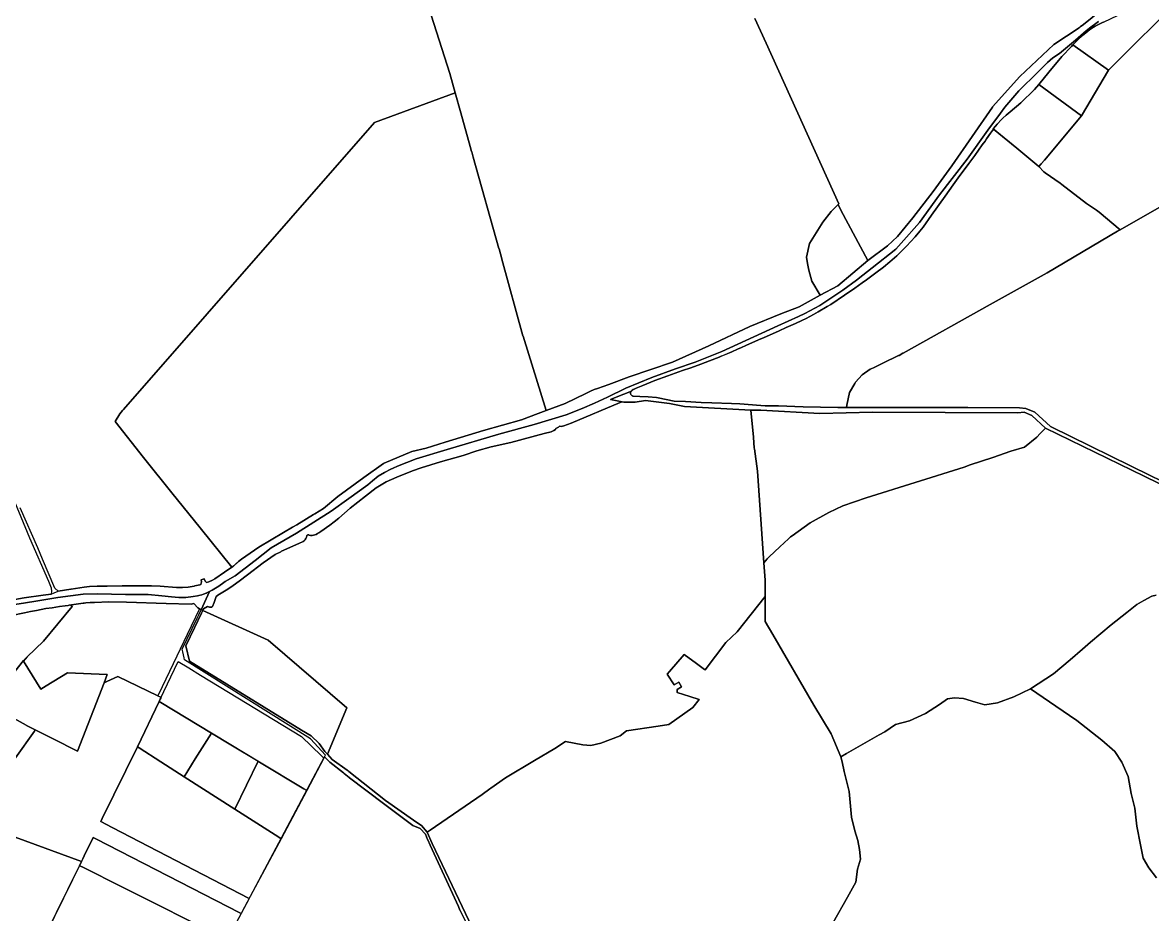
# Model space of a CAD drawing. Header units: metres. Extents: x 3 to 1005126, y 39 to 4383651.
# Drawn here: x 494509 to 495590, y 4370593 to 4371446 of the extents above; entities that cross this region are included whole.
import ezdxf

# ---------------------------------------------------------------- set-up
doc = ezdxf.new("R2010")
doc.units = ezdxf.units.M
doc.header["$MEASUREMENT"] = 0
doc.layers.add('TM_Llucmajor', color=7, linetype='Continuous')

msp = doc.modelspace()

# ---------------------------------------------------------------- linework, layer by layer
at = {"layer": 'TM_Llucmajor', "linetype": 'Continuous', "flags": 128}
for points in [[(494877.4, 4371523.8), (494917.7, 4371397.1), (494922.9, 4371378.4), (494845.7, 4371350.1), (494605.6, 4371075.5), (494605.2, 4371075), (494604.9, 4371074.6), (494602.1, 4371071.4), (494597.7, 4371064.1), (494625, 4371029.7), (494653.2, 4370994.3), (494652.1, 4370995.9), (494679, 4370962.5), (494709.3, 4370924.7), (494702.3, 4370919.9), (494693.1, 4370913.7), (494690.9, 4370912.5), (494687.3, 4370910.9), (494685, 4370910), (494683.9, 4370911.4), (494683, 4370913.5), (494680.1, 4370912.6), (494680.3, 4370910.8), (494679.8, 4370908.3), (494678.8, 4370908), (494674.1, 4370906.8), (494673.3, 4370906.7), (494667.7, 4370905.8), (494662.1, 4370905.4), (494656.4, 4370905.4), (494640.7, 4370906.6), (494632.4, 4370907), (494625.8, 4370907), (494604.4, 4370907), (494590.2, 4370906.7), (494580.7, 4370906.5), (494573.4, 4370906.2), (494568.2, 4370905.7), (494555.7, 4370903.8), (494555.4, 4370903.7), (494543.4, 4370901.8), (494540.2, 4370904.7), (494528.4, 4370932.3), (494523.7, 4370943.4), (494506.8, 4370981.5)], [(495209.5, 4371449.6), (495220.2, 4371426), (495289.6, 4371272.2), (495289.6, 4371272.2), (495282.4, 4371265.1), (495274.5, 4371254.8), (495261.6, 4371234.4), (495258.8, 4371221.3), (495259.5, 4371217.3), (495260.1, 4371213.7), (495260.9, 4371209), (495264, 4371198.2), (495272, 4371185), (495251.9, 4371173.9), (495234.2, 4371167), (495204.6, 4371155.1), (495165.5, 4371136.5), (495130.6, 4371121), (495089.3, 4371106.9), (495069.7, 4371099.5), (495058.9, 4371095.7), (495055.7, 4371094.6), (495052.4, 4371093), (495047.9, 4371090.8), (495028.2, 4371081.3), (495009.9, 4371074.8), (494987.9, 4371145.6), (494987.7, 4371146.1), (494967.6, 4371219.4), (494967.5, 4371219.6), (494964.8, 4371229.2), (494964.7, 4371229.7), (494940.1, 4371317.1), (494938.7, 4371322.2), (494938.6, 4371322.4), (494937.2, 4371327.3), (494928.2, 4371359.5), (494922.9, 4371378.4), (494917.7, 4371397.1), (494877.4, 4371523.8)], [(494492.8, 4370892.3), (494510.9, 4370895.5), (494528.8, 4370898.1), (494536.5, 4370899), (494536.5, 4370899), (494539.3, 4370900.1), (494543.4, 4370901.8), (494555.4, 4370903.7), (494555.7, 4370903.8), (494568.2, 4370905.7), (494573.4, 4370906.2), (494580.7, 4370906.5), (494590.2, 4370906.7), (494604.4, 4370907), (494625.8, 4370907), (494632.4, 4370907), (494640.7, 4370906.6), (494656.4, 4370905.4), (494662.1, 4370905.4), (494667.7, 4370905.8), (494673.3, 4370906.7), (494674.1, 4370906.8), (494678.8, 4370908), (494679.8, 4370908.3), (494680.3, 4370910.8), (494680.1, 4370912.6), (494683, 4370913.5), (494683.9, 4370911.4), (494685, 4370910), (494687.3, 4370910.9), (494690.9, 4370912.5), (494693.1, 4370913.7), (494702.3, 4370919.9), (494710.4, 4370925.4), (494710.5, 4370925.5), (494715.8, 4370930.1), (494718.7, 4370932.5), (494735.2, 4370944), (494758.8, 4370957.9), (494767.4, 4370963), (494771.4, 4370965.3), (494787.5, 4370975.1), (494788.6, 4370975.8), (494796.9, 4370981), (494810.7, 4370992.5), (494835.4, 4371010.7), (494854.5, 4371024), (494855.1, 4371024.2), (494881.6, 4371035.4), (494895.1, 4371038.6), (494913.4, 4371044.3), (494949.9, 4371055.5), (494986.3, 4371065.7), (495002.1, 4371071.9), (495009.9, 4371074.8), (495028.2, 4371081.3), (495047.9, 4371090.8), (495052.4, 4371093), (495055.7, 4371094.6), (495058.9, 4371095.7), (495069.7, 4371099.5), (495089.3, 4371106.9), (495130.6, 4371121), (495165.5, 4371136.5), (495204.6, 4371155.1), (495234.2, 4371167), (495251.9, 4371173.9), (495272, 4371185), (495288.8, 4371193.9), (495317.5, 4371218.1), (495336.4, 4371232.1), (495345.8, 4371241.1), (495360.5, 4371258.8), (495380.1, 4371284.1), (495397.7, 4371308.8), (495436.6, 4371364.9), (495436.8, 4371365.1), (495462.7, 4371394.2), (495495.3, 4371424.6), (495519.4, 4371440.7), (495520.6, 4371441.7), (495523.6, 4371443.8), (495580.2, 4371489.7)], [(495580.2, 4371489.7), (495523.6, 4371443.8), (495520.6, 4371441.7), (495519.4, 4371440.7), (495495.3, 4371424.6), (495462.7, 4371394.2), (495436.8, 4371365.1), (495436.6, 4371364.9), (495397.7, 4371308.8), (495380.1, 4371284.1), (495360.5, 4371258.8), (495345.8, 4371241.1), (495336.4, 4371232.1), (495317.5, 4371218.1), (495291.7, 4371266.3), (495289.2, 4371271.7), (495289.6, 4371272.2), (495220.2, 4371426), (495209.5, 4371449.6)], [(495609.3, 4371276.5), (495558.8, 4371247.6), (495538.8, 4371264.3), (495536.1, 4371266.1), (495526.4, 4371272.5), (495503.1, 4371290.9), (495501.5, 4371292), (495487, 4371301.9), (495485.9, 4371303), (495485.9, 4371303), (495481, 4371308.1), (495483.2, 4371310.6), (495486.5, 4371314.2), (495521.8, 4371356.6), (495547.7, 4371400.1), (495618.8, 4371471.4)], [(495538.1, 4371446.8), (495529.4, 4371440.4), (495526.1, 4371437.7), (495516.1, 4371428.7), (495500.6, 4371416.1), (495494.5, 4371411.8), (495489.4, 4371407.4), (495484.4, 4371402.8), (495476.7, 4371395), (495464.9, 4371383.6), (495461.9, 4371380.5), (495448.4, 4371364.8), (495444.2, 4371358.9), (495432.3, 4371342.8), (495412.3, 4371315), (495386, 4371281), (495366.8, 4371254.5), (495349.5, 4371234.8), (495344.1, 4371228.9), (495321.6, 4371211), (495312.8, 4371204), (495306.5, 4371199.2), (495293.7, 4371189.6), (495271.5, 4371175), (495257.3, 4371167.4), (495251.1, 4371164.4), (495231.3, 4371155.6), (495177.8, 4371131.1), (495152.5, 4371120.8), (495133.6, 4371114.6), (495111, 4371106.3), (495086.2, 4371095.9), (495068.5, 4371087.4), (495056.2, 4371081.6), (495044.3, 4371076.7), (495029.1, 4371070.5), (494998.3, 4371061.2), (494964.7, 4371051.9), (494915.2, 4371037.3), (494885.5, 4371028.3), (494867.7, 4371021.3), (494863.5, 4371019.6), (494861.3, 4371018.6), (494855.2, 4371015.4), (494849.3, 4371011.7), (494843.8, 4371007.5), (494839.3, 4371003.4), (494821.3, 4370990.6), (494804.2, 4370978.4), (494771.3, 4370957.4), (494747, 4370943.3), (494731.5, 4370931.3), (494712.6, 4370916.6), (494703.1, 4370911.1), (494701.7, 4370910.1), (494697, 4370906.7), (494690.6, 4370902.9), (494688.6, 4370901.8), (494684.7, 4370900), (494682.2, 4370899.1), (494680.7, 4370898.5), (494677.7, 4370897.7), (494676.5, 4370897.4), (494672.3, 4370896.7), (494665.5, 4370895.9), (494663.7, 4370895.8), (494658.7, 4370895.8), (494651.8, 4370896.3), (494642.5, 4370897.5), (494629.4, 4370898.8), (494607.8, 4370898.6), (494580.9, 4370899.4), (494567.1, 4370898.9), (494543.1, 4370895.9), (494523.8, 4370892.5), (494510, 4370890.3), (494488.9, 4370887.1)], [(495542.5, 4371446), (495534.8, 4371442.1), (495533.3, 4371441.3), (495529.3, 4371438.6), (495527.9, 4371437.6), (495522.7, 4371433.3), (495518, 4371428.8), (495517.3, 4371428.1), (495516.5, 4371427.3), (495513.6, 4371424.3), (495512.1, 4371422.8), (495502.9, 4371413.3), (495490.6, 4371398.1), (495480.9, 4371386.6), (495476.8, 4371381.8), (495463.7, 4371368.9), (495453.7, 4371360.3), (495449.9, 4371357.2), (495446.7, 4371354.4), (495445.3, 4371353), (495441.1, 4371348.4), (495439.6, 4371346.7), (495437.3, 4371343.9), (495437.6, 4371343.7), (495434.9, 4371339.9), (495431, 4371334.6), (495429.6, 4371332.4), (495426.9, 4371328.6), (495419.8, 4371318.4), (495414.2, 4371311), (495404, 4371297.3), (495399, 4371290.4), (495391.3, 4371279.7), (495378.5, 4371261.5), (495370.3, 4371250.1), (495367.3, 4371246.3), (495362.6, 4371240.8), (495354.4, 4371231.8), (495348.8, 4371226.1), (495345.3, 4371222.7), (495338.4, 4371216.8), (495332.4, 4371211.9), (495325.1, 4371206.2), (495316.1, 4371199.7), (495312, 4371196.7), (495304.9, 4371191.5), (495295.3, 4371184.9), (495282, 4371176.1), (495278.7, 4371174), (495270, 4371168.9), (495265.6, 4371166.4), (495258.5, 4371162.7), (495254.5, 4371160.8), (495248.3, 4371157.9), (495239.5, 4371154), (495232.8, 4371150.9), (495223.3, 4371146.7), (495218.2, 4371144.5), (495212.8, 4371142.1), (495200.9, 4371136.8), (495196.7, 4371134.9), (495192.8, 4371133.3), (495187.4, 4371130.9), (495178.4, 4371127), (495177.2, 4371126.6), (495175.2, 4371125.7), (495166.2, 4371122.1), (495157.9, 4371119.1), (495148.3, 4371115.6), (495140.2, 4371112.8), (495126.3, 4371107.8), (495113.8, 4371103.3), (495102.4, 4371098.6), (495096.1, 4371095.9), (495094, 4371094.9), (495093, 4371094.6), (495092.1, 4371094), (495091.8, 4371093.7), (495091.4, 4371093.3), (495076.9, 4371087.4), (495071.5, 4371085.2), (495082.5, 4371082.8), (495080.6, 4371082.2), (495033.9, 4371062.6), (495026.9, 4371060.1), (495024.1, 4371059.3), (495022.6, 4371059.6), (495021.8, 4371058.7), (495019.3, 4371057.5), (495018.9, 4371056.5), (495017.3, 4371055.5), (495014.6, 4371054.4), (495008.1, 4371052.5), (494976.2, 4371043.9), (494957.4, 4371039.8), (494943.6, 4371036), (494930.4, 4371031.7), (494909, 4371025.5), (494890.3, 4371019.8), (494882.2, 4371016.9), (494867, 4371010.8), (494857, 4371006.4), (494847.4, 4371000.7), (494837, 4370992.6), (494822.6, 4370981.3), (494811.5, 4370971.8), (494807.1, 4370968.1), (494803.2, 4370965), (494794.3, 4370959), (494792.4, 4370957.8), (494791.3, 4370956.9), (494790.1, 4370956.2), (494788.8, 4370955.6), (494787.5, 4370955.3), (494786.1, 4370955.1), (494784.7, 4370955.2), (494783.4, 4370955.4), (494782.9, 4370955.7), (494782.4, 4370955.8), (494782.2, 4370955.8), (494781.9, 4370955.7), (494781.4, 4370955.4), (494781.3, 4370955.3), (494781.1, 4370955), (494781, 4370954.8), (494780.7, 4370953.5), (494780.1, 4370952.3), (494779.6, 4370951.4), (494779.4, 4370951.1), (494778.6, 4370950.1), (494777.5, 4370949.2), (494777.5, 4370949.2), (494773.4, 4370947.5), (494756.8, 4370940), (494756.1, 4370939.6), (494750.7, 4370936.8), (494739.4, 4370929), (494724.4, 4370917.5), (494716.3, 4370911.3), (494710.5, 4370907.2), (494707.3, 4370904.9), (494703.8, 4370902.8), (494700.6, 4370900.9), (494697.4, 4370899.1), (494696.9, 4370898.8), (494694.5, 4370896.9), (494692.4, 4370891.1), (494690.9, 4370887.1), (494690.3, 4370886.7), (494689.4, 4370886.4), (494688.6, 4370886.4), (494688, 4370886.4), (494686.1, 4370887.3), (494682.3, 4370885), (494682, 4370884.3), (494681.5, 4370883.4), (494680.4, 4370883.9), (494680, 4370884.1), (494688.1, 4370901.6), (494688.6, 4370901.8), (494690.6, 4370902.9), (494697, 4370906.7), (494701.7, 4370910.1), (494703.1, 4370911.1), (494712.6, 4370916.6), (494731.5, 4370931.3), (494747, 4370943.3), (494771.3, 4370957.4), (494804.2, 4370978.4), (494821.3, 4370990.6), (494839.3, 4371003.4), (494843.8, 4371007.5), (494849.3, 4371011.7), (494855.2, 4371015.4), (494861.3, 4371018.6), (494863.5, 4371019.6), (494867.7, 4371021.3), (494885.5, 4371028.3), (494885.5, 4371028.3), (494915.2, 4371037.3), (494964.7, 4371051.9), (494998.3, 4371061.2), (495029.1, 4371070.5), (495044.3, 4371076.7), (495056.2, 4371081.6), (495068.5, 4371087.4), (495086.2, 4371095.9), (495111, 4371106.3), (495133.6, 4371114.6), (495152.5, 4371120.8), (495177.8, 4371131.1), (495231.3, 4371155.6), (495251.1, 4371164.4), (495257.3, 4371167.4), (495271.5, 4371175), (495293.7, 4371189.6), (495306.5, 4371199.2), (495312.8, 4371204), (495321.6, 4371211), (495344.1, 4371228.9), (495349.5, 4371234.8), (495366.8, 4371254.5), (495386, 4371281), (495412.3, 4371315), (495432.3, 4371342.8), (495444.2, 4371358.9), (495448.4, 4371364.8), (495461.9, 4371380.5), (495464.9, 4371383.6), (495476.7, 4371395), (495484.4, 4371402.8), (495489.4, 4371407.4), (495494.5, 4371411.8), (495500.6, 4371416.1), (495516.1, 4371428.7), (495526.1, 4371437.7), (495529.4, 4371440.4), (495538.1, 4371446.8)], [(495745.1, 4370936), (495587.5, 4371012.6), (495492.9, 4371059), (495492.2, 4371059.3), (495477, 4371072.9), (495468.6, 4371076.7), (495462.6, 4371077.3), (495413.2, 4371077.4), (495412.9, 4371077.4), (495321.5, 4371077.4), (495297, 4371077.6), (495297.4, 4371079.6), (495300, 4371091.9), (495304.9, 4371100.5), (495305.7, 4371101.8), (495312.1, 4371108.9), (495319.7, 4371114.1), (495323, 4371115.6), (495331.8, 4371119.8), (495346.9, 4371127.2), (495347.3, 4371127.4), (495350.8, 4371129.4), (495351.1, 4371129.6), (495434.3, 4371175.9), (495489.1, 4371206.4), (495556.3, 4371246.1), (495558.8, 4371247.6), (495609.3, 4371276.5)], [(495738.7, 4370935), (495581.6, 4371011.7), (495487.3, 4371057.8), (495474.3, 4371069.8), (495467, 4371072.9), (495461, 4371072.3), (495321.9, 4371073), (495271.6, 4371071.9), (495215.1, 4371074.9), (495212.1, 4371074.9), (495205.7, 4371074.9), (495142.1, 4371078.5), (495127.8, 4371081.3), (495104.8, 4371084.2), (495095.1, 4371082.7), (495084.1, 4371082.5), (495071.5, 4371085.2), (495076.9, 4371087.4), (495091.4, 4371093.3), (495091.4, 4371093.3), (495090.8, 4371092.5), (495090.5, 4371091.9), (495090.5, 4371091.6), (495090.4, 4371091.2), (495090.5, 4371090.6), (495090.8, 4371090), (495090.9, 4371089.8), (495091.5, 4371089.2), (495092.1, 4371088.7), (495092.3, 4371088.6), (495092.7, 4371088.4), (495093, 4371088.4), (495099.4, 4371088.1), (495107.5, 4371087.6), (495115.4, 4371087), (495116.9, 4371086.9), (495132.4, 4371083.6), (495143, 4371083.1), (495158.2, 4371082.3), (495168.2, 4371081.9), (495187.1, 4371081.4), (495195.1, 4371081.1), (495215.2, 4371079.5), (495219.3, 4371079.2), (495226.8, 4371079.1), (495232.1, 4371079), (495255.6, 4371078.2), (495288.8, 4371077.5), (495290.2, 4371077.4), (495297, 4371077.6), (495321.5, 4371077.4), (495412.9, 4371077.4), (495413.2, 4371077.4), (495462.6, 4371077.3), (495468.6, 4371076.7), (495477, 4371072.9), (495492.2, 4371059.3), (495492.9, 4371059), (495587.5, 4371012.6), (495745.1, 4370936)], [(495593.3, 4370898.1), (495589, 4370897), (495581.4, 4370892.9), (495574.6, 4370889.1), (495565.2, 4370881.6), (495550.1, 4370869.8), (495530.5, 4370853), (495522.8, 4370846.4), (495510.9, 4370836.2), (495494.9, 4370822.7), (495472.9, 4370808.5), (495457, 4370800.7), (495441.6, 4370795.1), (495429.2, 4370793.2), (495420.5, 4370795.6), (495409.1, 4370799.1), (495400.3, 4370799.7), (495393.7, 4370799), (495385.9, 4370793.5), (495372.7, 4370784.9), (495357.2, 4370777.9), (495344, 4370774.2), (495333.7, 4370767.3), (495328.3, 4370764.3), (495297.1, 4370746.6), (495291.6, 4370743.5), (495282.4, 4370765.3), (495265.7, 4370792.8), (495226.7, 4370860.5), (495219.2, 4370872.9), (495219.2, 4370907), (495219.2, 4370908.1), (495219.2, 4370911.7), (495219.2, 4370912.5), (495219.2, 4370912.5), (495218, 4370928.9), (495221.3, 4370932.9), (495223.1, 4370934.6), (495233.3, 4370944.2), (495241.7, 4370952), (495243.5, 4370953.7), (495245, 4370954.8), (495262.4, 4370967.3), (495280.2, 4370977.2), (495293.7, 4370983.5), (495316, 4370991.1), (495409.7, 4371020.4), (495415.2, 4371022.7), (495437.1, 4371029.6), (495454.1, 4371035.6), (495459.5, 4371037.5), (495462, 4371038.1), (495467.4, 4371039.5), (495479.2, 4371049.3), (495482.3, 4371052.5), (495487.3, 4371057.8), (495581.6, 4371011.7), (495738.7, 4370935)], [(494488.9, 4370887.1), (494510, 4370890.3), (494523.8, 4370892.5), (494543.1, 4370895.9), (494567.1, 4370898.9), (494580.9, 4370899.4), (494607.8, 4370898.6), (494629.4, 4370898.8), (494642.5, 4370897.5), (494651.8, 4370896.3), (494658.7, 4370895.8), (494663.7, 4370895.8), (494665.5, 4370895.9), (494672.3, 4370896.7), (494676.5, 4370897.4), (494677.7, 4370897.7), (494680.7, 4370898.5), (494682.2, 4370899.1), (494684.7, 4370900), (494685.9, 4370900.5), (494688.1, 4370901.6), (494680, 4370884.1), (494678.4, 4370885), (494676.9, 4370885.8), (494673.1, 4370890.2), (494670.5, 4370889.3), (494646.4, 4370890.1), (494608.7, 4370891.4), (494591.7, 4370891.5), (494578, 4370891), (494573.8, 4370891), (494569.7, 4370890.6), (494568, 4370890.3), (494567.2, 4370890.3), (494558.2, 4370889.1), (494553.7, 4370888.5), (494553, 4370888.3), (494550, 4370887.9), (494544.6, 4370887.2), (494537.5, 4370886), (494531.4, 4370885.2), (494522.5, 4370883.5), (494516.9, 4370882.4), (494511.2, 4370881), (494498.5, 4370878.6)], [(494955.2, 4370546.8), (494900.9, 4370660.5), (494896.2, 4370671.4), (494899, 4370673.3), (494948.7, 4370707.3), (494956, 4370712.8), (494956.9, 4370713.3), (494971.1, 4370723.3), (494998.6, 4370739.8), (495018.1, 4370751.5), (495028.5, 4370758.1), (495044.8, 4370754.9), (495052.7, 4370754.4), (495062.3, 4370756.4), (495080.6, 4370763.4), (495086.7, 4370768.3), (495116.9, 4370772.7), (495127.2, 4370774.2), (495150.2, 4370790.7), (495156.2, 4370798.3), (495147.4, 4370801.1), (495135.2, 4370804.9), (495135.2, 4370805.5), (495135.2, 4370807.5), (495135.1, 4370807.8), (495139.2, 4370810.3), (495136.6, 4370814.8), (495132.2, 4370812.2), (495132.2, 4370812.2), (495125.6, 4370822.6), (495127.7, 4370825), (495142, 4370841.2), (495153.7, 4370832.6), (495161.3, 4370827), (495161.8, 4370826.7), (495181.8, 4370852.6), (495192.4, 4370863.1), (495219.2, 4370896.7), (495219.2, 4370872.9), (495226.7, 4370860.5), (495265.7, 4370792.8), (495282.4, 4370765.3), (495291.6, 4370743.5), (495292.8, 4370738.5), (495294.9, 4370729.5), (495299.5, 4370710.2), (495301.8, 4370685.8), (495305.1, 4370672.6), (495307.8, 4370663.5), (495309.4, 4370654.9), (495310.5, 4370645.4), (495307.5, 4370636), (495305.9, 4370623.5), (495298.1, 4370609.1), (495284.2, 4370585)], [(495593.6, 4370627.7), (495586.2, 4370637.1), (495580.8, 4370646.5), (495578.2, 4370659.1), (495574.8, 4370677), (495572.7, 4370694.3), (495569.3, 4370708.2), (495566.3, 4370724.6), (495560.3, 4370738.2), (495553.6, 4370748.6), (495541.3, 4370759.2), (495517.4, 4370778), (495497.3, 4370792), (495497.3, 4370792), (495472.9, 4370808.5), (495494.9, 4370822.7), (495510.9, 4370836.2), (495522.8, 4370846.4), (495530.5, 4370853), (495550.1, 4370869.8), (495565.2, 4370881.6), (495574.6, 4370889.1), (495581.4, 4370892.9), (495589, 4370897), (495593.3, 4370898.1)], [(494498.5, 4370878.6), (494511.2, 4370881), (494516.9, 4370882.4), (494522.5, 4370883.5), (494531.4, 4370885.2), (494537.5, 4370886), (494544.6, 4370887.2), (494550, 4370887.9), (494553, 4370888.3), (494553.7, 4370888.5), (494555.4, 4370888.7), (494556, 4370887.9), (494556.3, 4370887.7), (494556.6, 4370887.2), (494529.4, 4370853.9), (494513.6, 4370839.2), (494511.6, 4370836.7), (494510.2, 4370835), (494510, 4370835.4), (494476.8, 4370793.6)], [(494937.1, 4370577.4), (494927.8, 4370596.4), (494927.5, 4370596.8), (494926, 4370600.3), (494899, 4370658.8), (494896.6, 4370664.1), (494896.5, 4370664.4), (494894.4, 4370669.5), (494889.4, 4370674.9), (494882.5, 4370677.7), (494854.5, 4370698.8), (494822, 4370723.2), (494821.4, 4370723.7), (494816.8, 4370727.6), (494816.1, 4370728.2), (494803, 4370738.4), (494798, 4370743.4), (494798.7, 4370744.7), (494798.9, 4370745.1), (494784.7, 4370760.7), (494664, 4370836.3), (494663.7, 4370838.2), (494662.5, 4370843.7), (494662.3, 4370845.1), (494662, 4370846.4), (494676.1, 4370875.9), (494677.8, 4370879.3), (494677.8, 4370879.3), (494680, 4370884.1), (494680.4, 4370883.9), (494681.5, 4370883.4), (494680.2, 4370880.7), (494673.6, 4370866.9), (494665.3, 4370849.6), (494669, 4370834.9), (494775.9, 4370768.9), (494785.3, 4370763.4), (494792.8, 4370756.1), (494798.3, 4370748.5), (494799.8, 4370746.8), (494800.7, 4370745.9), (494805.3, 4370741), (494819.6, 4370730.6), (494820.5, 4370729.9), (494821.2, 4370729.3), (494856.4, 4370701.7), (494883.1, 4370682.9), (494888.2, 4370679.2), (494890.6, 4370677.6), (494896.2, 4370671.4), (494900.9, 4370660.5), (494955.2, 4370546.8)], [(494502.6, 4370742.5), (494520.6, 4370768.1), (494521.1, 4370768.8), (494521.1, 4370768.8), (494521.4, 4370769.2), (494538.5, 4370760.5), (494561.7, 4370748.7), (494587.2, 4370814.3), (494589.7, 4370815.5), (494600.4, 4370820.3), (494638.6, 4370801.8), (494640.7, 4370800.8), (494641.7, 4370800.3), (494640.9, 4370798.6), (494639.9, 4370796.4), (494619.1, 4370752.9), (494585.4, 4370684.4), (494584, 4370681.4), (494594.9, 4370675.7), (494726, 4370607.9), (494718.3, 4370593.4), (494716.9, 4370594.1), (494579.3, 4370665), (494576.6, 4370666.4), (494568.2, 4370648.7), (494566.9, 4370646), (494565.6, 4370643.2), (494502.2, 4370666.5)], [(495284.2, 4370585), (495298.1, 4370609.1), (495305.9, 4370623.5), (495307.5, 4370636), (495310.5, 4370645.4), (495309.4, 4370654.9), (495307.8, 4370663.5), (495305.1, 4370672.6), (495301.8, 4370685.8), (495299.5, 4370710.2), (495294.9, 4370729.5), (495292.8, 4370738.5), (495291.6, 4370743.5), (495297.1, 4370746.6), (495328.3, 4370764.3), (495333.7, 4370767.3), (495344, 4370774.2), (495357.2, 4370777.9), (495372.7, 4370784.9), (495385.9, 4370793.5), (495393.7, 4370799), (495400.3, 4370799.7), (495409.1, 4370799.1), (495420.5, 4370795.6), (495429.2, 4370793.2), (495441.6, 4370795.1), (495457, 4370800.7), (495472.9, 4370808.5), (495497.3, 4370792), (495517.4, 4370778), (495541.3, 4370759.2), (495553.6, 4370748.6), (495560.3, 4370738.2), (495566.3, 4370724.6), (495569.3, 4370708.2), (495572.7, 4370694.3), (495574.8, 4370677), (495578.2, 4370659.1), (495580.8, 4370646.5), (495586.2, 4370637.1), (495593.6, 4370627.7)], [(494678, 4370517.7), (494798, 4370743.4), (494798, 4370743.4), (494803, 4370738.4), (494816.1, 4370728.2), (494816.8, 4370727.6), (494821.4, 4370723.7), (494822, 4370723.2), (494854.5, 4370698.8), (494882.5, 4370677.7), (494889.4, 4370674.9), (494894.4, 4370669.5), (494896.5, 4370664.4), (494896.6, 4370664.1), (494899, 4370658.8), (494926, 4370600.3), (494927.5, 4370596.8), (494927.8, 4370596.4), (494937.1, 4370577.4)]]:
    msp.add_lwpolyline(points, dxfattribs=at)
for points in [[(495547.7, 4371400.1), (495513.6, 4371424.3), (495516.5, 4371427.3), (495517.3, 4371428.1), (495518, 4371428.8), (495522.7, 4371433.3), (495527.9, 4371437.6), (495529.3, 4371438.6), (495533.3, 4371441.3), (495534.8, 4371442.1), (495542.5, 4371446), (495542.7, 4371446.2), (495556.7, 4371452.9), (495564.8, 4371457.6), (495583.3, 4371473.7), (495587.5, 4371478.3), (495592.9, 4371483.2), (495594.4, 4371484.7), (495601.1, 4371490.5), (495618.8, 4371471.4), (495547.7, 4371400.1)], [(495521.8, 4371356.6), (495480.9, 4371386.6), (495490.6, 4371398.1), (495502.9, 4371413.3), (495512.1, 4371422.8), (495513.6, 4371424.3), (495547.7, 4371400.1), (495521.8, 4371356.6)], [(494796.9, 4370981), (494788.6, 4370975.8), (494787.5, 4370975.1), (494771.4, 4370965.3), (494767.4, 4370963), (494758.8, 4370957.9), (494735.2, 4370944), (494718.7, 4370932.5), (494715.8, 4370930.1), (494710.4, 4370925.4), (494709.3, 4370924.7), (494679, 4370962.5), (494652.1, 4370995.9), (494653.2, 4370994.3), (494625, 4371029.7), (494597.7, 4371064.1), (494602.1, 4371071.4), (494604.9, 4371074.6), (494605.2, 4371075), (494605.6, 4371075.5), (494845.7, 4371350.1), (494922.9, 4371378.4), (494928.2, 4371359.5), (494937.2, 4371327.3), (494938.6, 4371322.4), (494938.7, 4371322.2), (494940.1, 4371317.1), (494964.7, 4371229.7), (494964.8, 4371229.2), (494967.5, 4371219.6), (494967.6, 4371219.4), (494987.7, 4371146.1), (494987.9, 4371145.6), (495009.9, 4371074.8), (495002.1, 4371071.9), (494986.3, 4371065.7), (494949.9, 4371055.5), (494913.4, 4371044.3), (494895.1, 4371038.6), (494881.6, 4371035.4), (494855.1, 4371024.2), (494854.5, 4371024), (494835.4, 4371010.7), (494810.7, 4370992.5), (494796.9, 4370981)], [(495459.8, 4371325.5), (495437.3, 4371343.9), (495439.6, 4371346.7), (495441.1, 4371348.4), (495445.3, 4371353), (495446.7, 4371354.4), (495449.9, 4371357.2), (495453.7, 4371360.3), (495463.7, 4371368.9), (495476.8, 4371381.8), (495480.9, 4371386.6), (495521.8, 4371356.6), (495486.5, 4371314.2), (495483.2, 4371310.6), (495481, 4371308.1), (495459.8, 4371325.5)], [(495290.2, 4371077.4), (495288.8, 4371077.5), (495255.6, 4371078.2), (495232.1, 4371079), (495226.8, 4371079.1), (495219.3, 4371079.2), (495215.2, 4371079.5), (495195.1, 4371081.1), (495187.1, 4371081.4), (495168.2, 4371081.9), (495158.2, 4371082.3), (495143, 4371083.1), (495132.4, 4371083.6), (495116.9, 4371086.9), (495115.4, 4371087), (495107.5, 4371087.6), (495099.4, 4371088.1), (495093, 4371088.4), (495092.7, 4371088.4), (495092.3, 4371088.6), (495092.1, 4371088.7), (495091.5, 4371089.2), (495090.9, 4371089.8), (495090.8, 4371090), (495090.5, 4371090.6), (495090.4, 4371091.2), (495090.5, 4371091.6), (495090.5, 4371091.9), (495090.8, 4371092.5), (495091.4, 4371093.3), (495091.8, 4371093.7), (495092.1, 4371094), (495093, 4371094.6), (495094, 4371094.9), (495096.1, 4371095.9), (495102.4, 4371098.6), (495113.8, 4371103.3), (495126.3, 4371107.8), (495140.2, 4371112.8), (495148.3, 4371115.6), (495157.9, 4371119.1), (495166.2, 4371122.1), (495175.2, 4371125.7), (495177.2, 4371126.6), (495187.4, 4371130.9), (495192.8, 4371133.3), (495196.7, 4371134.9), (495200.9, 4371136.8), (495212.8, 4371142.1), (495218.2, 4371144.5), (495223.3, 4371146.7), (495232.8, 4371150.9), (495239.5, 4371154), (495248.3, 4371157.9), (495254.5, 4371160.8), (495258.5, 4371162.7), (495265.6, 4371166.4), (495270, 4371168.9), (495278.7, 4371174), (495282, 4371176.1), (495295.3, 4371184.9), (495304.9, 4371191.5), (495312, 4371196.7), (495316.1, 4371199.7), (495325.1, 4371206.2), (495332.4, 4371211.9), (495338.4, 4371216.8), (495345.3, 4371222.7), (495348.8, 4371226.1), (495354.4, 4371231.8), (495362.6, 4371240.8), (495367.3, 4371246.3), (495370.3, 4371250.1), (495378.5, 4371261.5), (495391.3, 4371279.7), (495399, 4371290.4), (495404, 4371297.3), (495414.2, 4371311), (495419.8, 4371318.4), (495426.9, 4371328.6), (495429.6, 4371332.4), (495431, 4371334.6), (495434.9, 4371339.9), (495437.6, 4371343.7), (495459.8, 4371325.5), (495481, 4371308.1), (495485.9, 4371303), (495487, 4371301.9), (495501.5, 4371292), (495503.1, 4371290.9), (495526.4, 4371272.5), (495536.1, 4371266.1), (495538.8, 4371264.3), (495558.8, 4371247.6), (495556.3, 4371246.1), (495489.1, 4371206.4), (495434.3, 4371175.9), (495351.1, 4371129.6), (495350.8, 4371129.4), (495347.3, 4371127.4), (495346.9, 4371127.2), (495331.8, 4371119.8), (495323, 4371115.6), (495319.7, 4371114.1), (495312.1, 4371108.9), (495305.7, 4371101.8), (495304.9, 4371100.5), (495300, 4371091.9), (495297.4, 4371079.6), (495297, 4371077.6), (495290.2, 4371077.4)], [(495317.5, 4371218.1), (495288.8, 4371193.9), (495272, 4371185), (495264, 4371198.2), (495260.9, 4371209), (495260.1, 4371213.7), (495259.5, 4371217.3), (495258.8, 4371221.3), (495261.6, 4371234.4), (495274.5, 4371254.8), (495282.4, 4371265.1), (495289.2, 4371271.7), (495291.7, 4371266.3), (495317.5, 4371218.1)], [(494682.3, 4370885), (494686.1, 4370887.3), (494688, 4370886.4), (494688.6, 4370886.4), (494689.4, 4370886.4), (494690.3, 4370886.7), (494690.9, 4370887.1), (494692.4, 4370891.1), (494694.5, 4370896.9), (494696.9, 4370898.8), (494697.4, 4370899.1), (494700.6, 4370900.9), (494703.8, 4370902.8), (494707.3, 4370904.9), (494710.5, 4370907.2), (494716.3, 4370911.3), (494724.4, 4370917.5), (494739.4, 4370929), (494750.7, 4370936.8), (494756.1, 4370939.6), (494756.8, 4370940), (494773.4, 4370947.5), (494777.5, 4370949.2), (494777.5, 4370949.2), (494778.6, 4370950.1), (494779.4, 4370951.1), (494779.6, 4370951.4), (494780.1, 4370952.3), (494780.7, 4370953.5), (494781, 4370954.8), (494781.1, 4370955), (494781.3, 4370955.3), (494781.4, 4370955.4), (494781.9, 4370955.7), (494782.2, 4370955.8), (494782.4, 4370955.8), (494782.9, 4370955.7), (494783.4, 4370955.4), (494784.7, 4370955.2), (494786.1, 4370955.1), (494787.5, 4370955.3), (494788.8, 4370955.6), (494790.1, 4370956.2), (494791.3, 4370956.9), (494792.4, 4370957.8), (494794.3, 4370959), (494803.2, 4370965), (494807.1, 4370968.1), (494811.5, 4370971.8), (494822.6, 4370981.3), (494837, 4370992.6), (494847.4, 4371000.7), (494857, 4371006.4), (494867, 4371010.8), (494882.2, 4371016.9), (494890.3, 4371019.8), (494909, 4371025.5), (494930.4, 4371031.7), (494943.6, 4371036), (494957.4, 4371039.8), (494976.2, 4371043.9), (495008.1, 4371052.5), (495014.6, 4371054.4), (495017.3, 4371055.5), (495018.9, 4371056.5), (495019.3, 4371057.5), (495021.8, 4371058.7), (495022.6, 4371059.6), (495024.1, 4371059.3), (495026.9, 4371060.1), (495033.9, 4371062.6), (495080.6, 4371082.2), (495082.5, 4371082.8), (495084.1, 4371082.5), (495095.1, 4371082.7), (495104.8, 4371084.2), (495127.8, 4371081.3), (495142.1, 4371078.5), (495205.7, 4371074.9), (495208, 4371049), (495208.9, 4371038.5), (495209, 4371038.1), (495211.9, 4371016.7), (495218, 4370928.9), (495219.2, 4370912.5), (495219.2, 4370911.7), (495219.2, 4370908.1), (495219.2, 4370907), (495219.2, 4370896.7), (495192.4, 4370863.1), (495181.8, 4370852.6), (495161.8, 4370826.7), (495161.3, 4370827), (495153.7, 4370832.6), (495142, 4370841.2), (495127.7, 4370825), (495125.6, 4370822.6), (495132.2, 4370812.2), (495136.6, 4370814.8), (495139.2, 4370810.3), (495135.1, 4370807.8), (495135.2, 4370807.5), (495135.2, 4370805.5), (495135.2, 4370804.9), (495147.4, 4370801.1), (495156.2, 4370798.3), (495150.2, 4370790.7), (495127.2, 4370774.2), (495116.9, 4370772.7), (495086.7, 4370768.3), (495080.6, 4370763.4), (495062.3, 4370756.4), (495052.7, 4370754.4), (495044.8, 4370754.9), (495028.5, 4370758.1), (495018.1, 4370751.5), (494998.6, 4370739.8), (494971.1, 4370723.3), (494956.9, 4370713.3), (494956, 4370712.8), (494948.7, 4370707.3), (494899, 4370673.3), (494896.2, 4370671.4), (494890.6, 4370677.6), (494888.2, 4370679.2), (494883.1, 4370682.9), (494856.4, 4370701.7), (494821.2, 4370729.3), (494820.5, 4370729.9), (494819.6, 4370730.6), (494805.3, 4370741), (494800.7, 4370745.9), (494819.4, 4370790.4), (494744.2, 4370854.9), (494681.5, 4370883.4), (494682, 4370884.3), (494682.3, 4370885)], [(495208, 4371049), (495205.7, 4371074.9), (495212.1, 4371074.9), (495215.1, 4371074.9), (495271.6, 4371071.9), (495321.9, 4371073), (495461, 4371072.3), (495467, 4371072.9), (495474.3, 4371069.8), (495487.3, 4371057.8), (495482.3, 4371052.5), (495479.2, 4371049.3), (495467.4, 4371039.5), (495462, 4371038.1), (495459.5, 4371037.5), (495454.1, 4371035.6), (495437.1, 4371029.6), (495415.2, 4371022.7), (495409.7, 4371020.4), (495316, 4370991.1), (495293.7, 4370983.5), (495280.2, 4370977.2), (495262.4, 4370967.3), (495245, 4370954.8), (495243.5, 4370953.7), (495241.7, 4370952), (495233.3, 4370944.2), (495223.1, 4370934.6), (495221.3, 4370932.9), (495218, 4370928.9), (495211.9, 4371016.7), (495209, 4371038.1), (495208.9, 4371038.5), (495208, 4371049)], [(494533.9, 4370911.4), (494536.6, 4370905), (494536.9, 4370901.6), (494536.5, 4370899), (494528.8, 4370898.1), (494510.9, 4370895.5), (494492.8, 4370892.3), (494489.8, 4370891.8), (494483.2, 4370890.4), (494482.2, 4370890.2), (494480.1, 4370889.8), (494482.1, 4370907.7), (494489.8, 4370974.2), (494491.5, 4370989.6), (494493.2, 4371003.5), (494497.5, 4370996.6), (494501.4, 4370987.6), (494515.8, 4370952.8), (494533.9, 4370911.4)], [(494512.1, 4370837.3), (494513.6, 4370839.2), (494529.4, 4370853.9), (494556.6, 4370887.2), (494556.3, 4370887.7), (494556, 4370887.9), (494555.4, 4370888.7), (494558.2, 4370889.1), (494567.2, 4370890.3), (494568, 4370890.3), (494569.7, 4370890.6), (494573.8, 4370891), (494578, 4370891), (494591.7, 4370891.5), (494608.7, 4370891.4), (494646.4, 4370890.1), (494670.5, 4370889.3), (494673.1, 4370890.2), (494676.9, 4370885.8), (494678.4, 4370885), (494666.6, 4370860.3), (494656.8, 4370839.7), (494642.8, 4370810.5), (494638.6, 4370801.8), (494600.4, 4370820.3), (494589.7, 4370815.5), (494587.2, 4370814.3), (494590.2, 4370822.1), (494552.1, 4370823.8), (494531.8, 4370811.2), (494526.8, 4370808.1), (494510.2, 4370835), (494511.6, 4370836.7), (494512.1, 4370837.3)], [(494669, 4370834.9), (494665.3, 4370849.6), (494673.6, 4370866.9), (494680.2, 4370880.7), (494681.5, 4370883.4), (494744.2, 4370854.9), (494819.4, 4370790.4), (494800.7, 4370745.9), (494799.8, 4370746.8), (494798.3, 4370748.5), (494792.8, 4370756.1), (494785.3, 4370763.4), (494775.9, 4370768.9), (494669, 4370834.9)], [(494587.2, 4370814.3), (494561.7, 4370748.7), (494538.5, 4370760.5), (494513, 4370773.5), (494512.8, 4370773.6), (494476.8, 4370793.5), (494476.8, 4370793.6), (494510, 4370835.4), (494510.2, 4370835), (494526.8, 4370808.1), (494531.8, 4370811.2), (494552.1, 4370823.8), (494590.2, 4370822.1), (494587.2, 4370814.3)], [(494797.3, 4370742), (494780.9, 4370711.2), (494778.1, 4370712.9), (494735.8, 4370738.4), (494708.5, 4370754.9), (494690, 4370766.1), (494641.6, 4370795.4), (494641.6, 4370795.4), (494639.9, 4370796.4), (494640.9, 4370798.6), (494658.1, 4370834.5), (494668.3, 4370828.4), (494679.5, 4370821.6), (494775.9, 4370763), (494795, 4370744.2), (494797.3, 4370742)], [(494512.8, 4370773.6), (494513, 4370773.5), (494521.4, 4370769.2), (494521.1, 4370768.8), (494520.6, 4370768.1), (494502.6, 4370742.5), (494477.3, 4370706.4), (494462.8, 4370685.7), (494460.2, 4370682), (494446.7, 4370686.9), (494437.3, 4370690.4), (494393.6, 4370706.4), (494397.6, 4370710.6), (494445.5, 4370759.1), (494466.4, 4370780.7), (494476.8, 4370793.5), (494512.8, 4370773.6)], [(494639.9, 4370796.4), (494641.6, 4370795.4), (494641.6, 4370795.4), (494690, 4370766.1), (494674.4, 4370741.4), (494663.7, 4370724.4), (494641.3, 4370738.7), (494620.8, 4370751.9), (494619.1, 4370752.9), (494639.9, 4370796.4)], [(494712.2, 4370693.4), (494663.7, 4370724.4), (494674.4, 4370741.4), (494690, 4370766.1), (494708.5, 4370754.9), (494734.6, 4370739.1), (494712.2, 4370693.4)], [(494585.4, 4370684.4), (494619.1, 4370752.9), (494620.8, 4370751.9), (494641.3, 4370738.7), (494663.7, 4370724.4), (494712.2, 4370693.4), (494754.2, 4370666.5), (494756.4, 4370665.1), (494727.2, 4370610.3), (494726, 4370607.9), (494594.9, 4370675.7), (494584, 4370681.4), (494585.4, 4370684.4)], [(494712.2, 4370693.4), (494734.6, 4370739.1), (494735.8, 4370738.4), (494778.1, 4370712.9), (494780.9, 4370711.2), (494756.4, 4370665.1), (494754.2, 4370666.5), (494712.2, 4370693.4)], [(494565.6, 4370643.2), (494505.3, 4370520.5), (494504.9, 4370519.6), (494500.9, 4370510.3), (494500.7, 4370510.5), (494423.3, 4370557.2), (494408, 4370566.4), (494407, 4370567), (494415.9, 4370579.8), (494425.6, 4370594.4), (494424.8, 4370595.1), (494375.6, 4370630.5), (494347.1, 4370649.2), (494344.2, 4370651.2), (494341.2, 4370653.3), (494342.3, 4370654.4), (494344.4, 4370656.6), (494393.6, 4370706.4), (494437.3, 4370690.4), (494446.7, 4370686.9), (494460.2, 4370682), (494502.2, 4370666.5), (494565.6, 4370643.2)], [(494566.9, 4370646), (494568.2, 4370648.7), (494576.6, 4370666.4), (494579.3, 4370665), (494716.9, 4370594.1), (494718.3, 4370593.4), (494704.9, 4370568.3), (494703.9, 4370568.8), (494670.7, 4370585.5), (494635.3, 4370603.3), (494605.4, 4370618.3), (494566.2, 4370638.1), (494563.7, 4370639.3), (494566.9, 4370646)], [(494566.2, 4370638.1), (494605.4, 4370618.3), (494635.3, 4370603.3), (494670.7, 4370585.5), (494703.9, 4370568.8), (494704.9, 4370568.3), (494678, 4370517.7), (494675.8, 4370514.4), (494674.4, 4370512.1), (494642.6, 4370519.7), (494589, 4370532.6), (494520.2, 4370549), (494519.4, 4370549.2), (494563.7, 4370639.3), (494566.2, 4370638.1)]]:
    msp.add_lwpolyline(points, close=True, dxfattribs=at)

doc.saveas('drawing.dxf')
